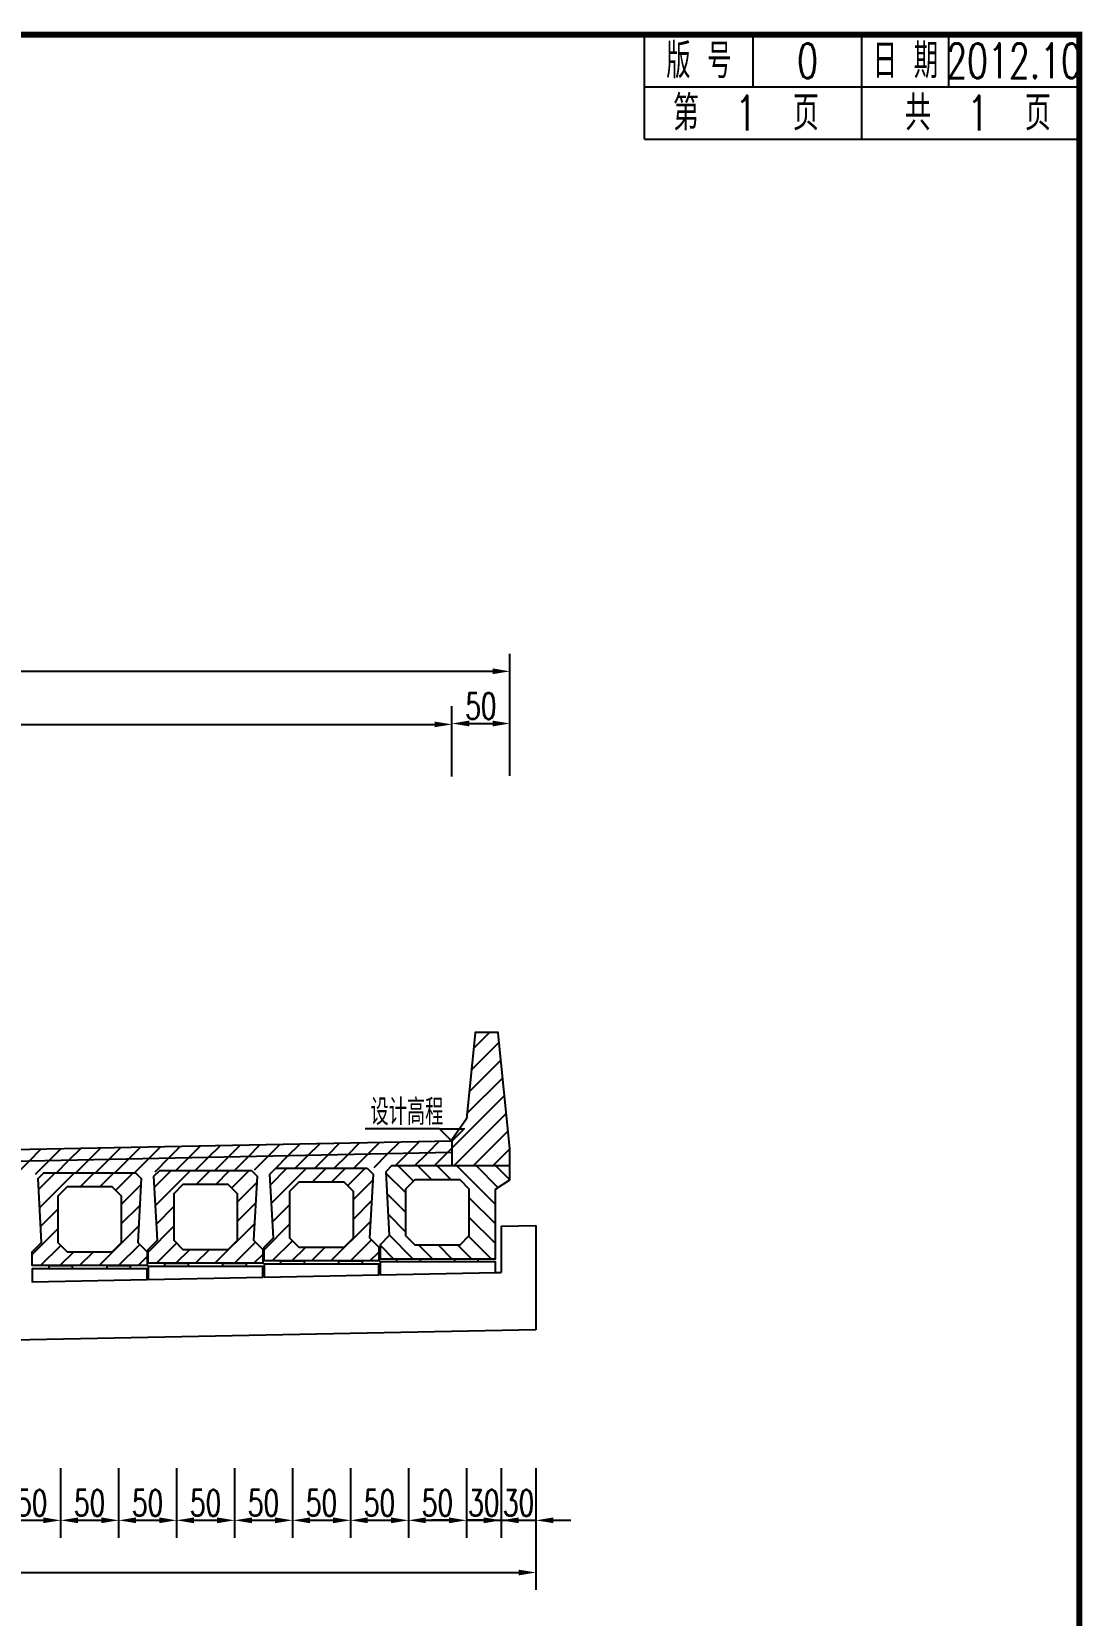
# Model space of a CAD drawing. Header units: millimetres. Extents: x -51 to 12129, y -1309 to -715.
# Drawn here: x 658.8 to 779.7, y -1203.4 to -1021.3 of the extents above; entities that cross this region are included whole.
import ezdxf
from ezdxf.enums import TextEntityAlignment as Align

# ---------------------------------------------------------------- set-up
doc = ezdxf.new("R2010")
doc.units = ezdxf.units.MM
doc.header["$LTSCALE"] = 0.25
for name, color, linetype in [('填充', 8, 'Continuous'), ('文字', 7, 'Continuous'), ('标注', 4, 'Continuous'), ('次轮廓线', 7, 'Continuous'), ('轮廓线', 1, 'Continuous')]:
    doc.layers.add(name, color=color, linetype=linetype)
doc.styles.get("Standard").update_dxf_attribs({"font": 'simplex1.shx', "width": 0.7, "bigfont": 'hztxt.shx'})
doc.dimstyles.new('比例1：75', dxfattribs={"dimtxt": 3, "dimasz": 2, "dimexe": 2, "dimexo": 1, "dimgap": 0.5, "dimtad": 1, "dimlfac": 7.5, "dimzin": 13, "dimdsep": 46, "dimtxsty": 'Standard', "dimcen": -0.09, "dimclrd": 256, "dimclre": 256, "dimclrt": 7, "dimaunit": 1, "dimadec": 0, "dimazin": 2, "dimtfac": 0.0005, "dimtix": 1, "dimtmove": 2, "dimatfit": 3, "dimfxl": 0, "dimtolj": 1, "dimtzin": 13, "dimarcsym": 0})
pattern_1 = [(45, (-596.2586, -35.1503), (-1.122532, 1.122532), [])]

# ---------------------------------------------------------------- blocks, each defined once
blk = doc.blocks.new('*D1836')
at = {"layer": 'Defpoints', "color": 0}
for p in [(713.84, -1094.84), (470.5, -1150.59), (713.84, -1150.59)]:
    blk.add_point(p, dxfattribs=at)
at = {"layer": '标注', "lineweight": -2}
for p, q in [((470.5, -1100.84), (470.5, -1092.84)), ((713.84, -1100.84), (713.84, -1092.84)), ((472.5, -1094.84), (711.84, -1094.84))]:
    blk.add_line(p, q, dxfattribs=at)
at = {"layer": '标注'}
for points in [[(472.5, -1094.5), (472.5, -1095.17), (470.5, -1094.84)], [(711.84, -1094.5), (711.84, -1095.17), (713.84, -1094.84)]]:
    blk.add_solid(points, dxfattribs=at)
at = {"layer": '标注', "color": 7, "insert": (592.17, -1092.84), "char_height": 3, "attachment_point": 5}
blk.add_mtext('\\A1;1825', dxfattribs=at)
blk = doc.blocks.new('*D1840')
at = {"layer": 'Defpoints', "color": 0}
for p in [(707.17, -1100.94), (550.5, -1151.39), (707.17, -1151.02)]:
    blk.add_point(p, dxfattribs=at)
at = {"layer": '标注', "lineweight": -2}
for p, q in [((550.5, -1106.94), (550.5, -1098.94)), ((707.17, -1106.94), (707.17, -1098.94)), ((552.5, -1100.94), (705.17, -1100.94))]:
    blk.add_line(p, q, dxfattribs=at)
at = {"layer": '标注'}
for points in [[(552.5, -1100.61), (552.5, -1101.27), (550.5, -1100.94)], [(705.17, -1100.61), (705.17, -1101.27), (707.17, -1100.94)]]:
    blk.add_solid(points, dxfattribs=at)
at = {"layer": '标注', "color": 7, "insert": (628.84, -1098.94), "char_height": 3, "attachment_point": 5}
blk.add_mtext('\\A1;1175', dxfattribs=at)
blk = doc.blocks.new('*D1841')
at = {"layer": 'Defpoints', "color": 0}
for p in [(713.84, -1100.84), (713.84, -1150.17), (707.17, -1151.02)]:
    blk.add_point(p, dxfattribs=at)
at = {"layer": '标注', "lineweight": -2}
for p, q in [((707.17, -1106.84), (707.17, -1098.84)), ((713.84, -1106.84), (713.84, -1098.84)), ((709.17, -1100.84), (711.84, -1100.84))]:
    blk.add_line(p, q, dxfattribs=at)
at = {"layer": '标注'}
for points in [[(709.17, -1100.5), (709.17, -1101.17), (707.17, -1100.84)], [(711.84, -1100.5), (711.84, -1101.17), (713.84, -1100.84)]]:
    blk.add_solid(points, dxfattribs=at)
at = {"layer": '标注', "color": 7, "insert": (710.5, -1098.84), "char_height": 3, "attachment_point": 5}
blk.add_mtext('\\A1;50', dxfattribs=at)
blk = doc.blocks.new('*D1842')
at = {"layer": 'Defpoints', "color": 0}
for p in [(716.84, -1170.55), (467.5, -1171.15), (716.84, -1198.44)]:
    blk.add_point(p, dxfattribs=at)
at = {"layer": '标注', "lineweight": -2}
for p, q in [((467.5, -1192.44), (467.5, -1200.44)), ((716.84, -1192.44), (716.84, -1200.44)), ((469.5, -1198.44), (714.84, -1198.44))]:
    blk.add_line(p, q, dxfattribs=at)
at = {"layer": '标注'}
for points in [[(469.5, -1198.11), (469.5, -1198.77), (467.5, -1198.44)], [(714.84, -1198.11), (714.84, -1198.77), (716.84, -1198.44)]]:
    blk.add_solid(points, dxfattribs=at)
at = {"layer": '标注', "color": 7, "insert": (592.17, -1196.44), "char_height": 3, "attachment_point": 5}
blk.add_mtext('\\A1;1870', dxfattribs=at)
blk = doc.blocks.new('*D1872')
at = {"layer": 'Defpoints', "color": 0}
for p in [(655.5, -1163.8), (662.17, -1163.54), (662.17, -1192.44)]:
    blk.add_point(p, dxfattribs=at)
at = {"layer": '标注', "lineweight": -2}
for p, q in [((655.5, -1186.44), (655.5, -1194.44)), ((662.17, -1186.44), (662.17, -1194.44)), ((657.5, -1192.44), (660.17, -1192.44))]:
    blk.add_line(p, q, dxfattribs=at)
at = {"layer": '标注'}
for points in [[(657.5, -1192.11), (657.5, -1192.77), (655.5, -1192.44)], [(660.17, -1192.11), (660.17, -1192.77), (662.17, -1192.44)]]:
    blk.add_solid(points, dxfattribs=at)
at = {"layer": '标注', "color": 7, "insert": (658.84, -1190.44), "char_height": 3, "attachment_point": 5}
blk.add_mtext('\\A1;50', dxfattribs=at)
blk = doc.blocks.new('*D1873')
at = {"layer": 'Defpoints', "color": 0}
for p in [(662.17, -1163.54), (668.84, -1163.54), (668.84, -1192.44)]:
    blk.add_point(p, dxfattribs=at)
at = {"layer": '标注', "lineweight": -2}
for p, q in [((662.17, -1186.44), (662.17, -1194.44)), ((668.84, -1186.44), (668.84, -1194.44)), ((664.17, -1192.44), (666.84, -1192.44))]:
    blk.add_line(p, q, dxfattribs=at)
at = {"layer": '标注'}
for points in [[(664.17, -1192.11), (664.17, -1192.77), (662.17, -1192.44)], [(666.84, -1192.11), (666.84, -1192.77), (668.84, -1192.44)]]:
    blk.add_solid(points, dxfattribs=at)
at = {"layer": '标注', "color": 7, "insert": (665.5, -1190.44), "char_height": 3, "attachment_point": 5}
blk.add_mtext('\\A1;50', dxfattribs=at)
blk = doc.blocks.new('*D1874')
at = {"layer": 'Defpoints', "color": 0}
for p in [(675.5, -1163.27), (668.84, -1163.54), (675.5, -1192.44)]:
    blk.add_point(p, dxfattribs=at)
at = {"layer": '标注', "lineweight": -2}
for p, q in [((668.84, -1186.44), (668.84, -1194.44)), ((675.5, -1186.44), (675.5, -1194.44)), ((670.84, -1192.44), (673.5, -1192.44))]:
    blk.add_line(p, q, dxfattribs=at)
at = {"layer": '标注'}
for points in [[(670.84, -1192.11), (670.84, -1192.77), (668.84, -1192.44)], [(673.5, -1192.11), (673.5, -1192.77), (675.5, -1192.44)]]:
    blk.add_solid(points, dxfattribs=at)
at = {"layer": '标注', "color": 7, "insert": (672.17, -1190.44), "char_height": 3, "attachment_point": 5}
blk.add_mtext('\\A1;50', dxfattribs=at)
blk = doc.blocks.new('*D1875')
at = {"layer": 'Defpoints', "color": 0}
for p in [(675.5, -1163.27), (682.17, -1163.27), (682.17, -1192.44)]:
    blk.add_point(p, dxfattribs=at)
at = {"layer": '标注', "lineweight": -2}
for p, q in [((675.5, -1186.44), (675.5, -1194.44)), ((682.17, -1186.44), (682.17, -1194.44)), ((677.5, -1192.44), (680.17, -1192.44))]:
    blk.add_line(p, q, dxfattribs=at)
at = {"layer": '标注'}
for points in [[(677.5, -1192.11), (677.5, -1192.77), (675.5, -1192.44)], [(680.17, -1192.11), (680.17, -1192.77), (682.17, -1192.44)]]:
    blk.add_solid(points, dxfattribs=at)
at = {"layer": '标注', "color": 7, "insert": (678.84, -1190.44), "char_height": 3, "attachment_point": 5}
blk.add_mtext('\\A1;50', dxfattribs=at)
blk = doc.blocks.new('*D1876')
at = {"layer": 'Defpoints', "color": 0}
for p in [(682.17, -1163.27), (688.84, -1163), (688.84, -1192.44)]:
    blk.add_point(p, dxfattribs=at)
at = {"layer": '标注', "lineweight": -2}
for p, q in [((682.17, -1186.44), (682.17, -1194.44)), ((688.84, -1186.44), (688.84, -1194.44)), ((684.17, -1192.44), (686.84, -1192.44))]:
    blk.add_line(p, q, dxfattribs=at)
at = {"layer": '标注'}
for points in [[(684.17, -1192.11), (684.17, -1192.77), (682.17, -1192.44)], [(686.84, -1192.11), (686.84, -1192.77), (688.84, -1192.44)]]:
    blk.add_solid(points, dxfattribs=at)
at = {"layer": '标注', "color": 7, "insert": (685.5, -1190.44), "char_height": 3, "attachment_point": 5}
blk.add_mtext('\\A1;50', dxfattribs=at)
blk = doc.blocks.new('*D1877')
at = {"layer": 'Defpoints', "color": 0}
for p in [(688.84, -1163), (695.5, -1163), (695.5, -1192.44)]:
    blk.add_point(p, dxfattribs=at)
at = {"layer": '标注', "lineweight": -2}
for p, q in [((688.84, -1186.44), (688.84, -1194.44)), ((695.5, -1186.44), (695.5, -1194.44)), ((690.84, -1192.44), (693.5, -1192.44))]:
    blk.add_line(p, q, dxfattribs=at)
at = {"layer": '标注'}
for points in [[(690.84, -1192.11), (690.84, -1192.77), (688.84, -1192.44)], [(693.5, -1192.11), (693.5, -1192.77), (695.5, -1192.44)]]:
    blk.add_solid(points, dxfattribs=at)
at = {"layer": '标注', "color": 7, "insert": (692.17, -1190.44), "char_height": 3, "attachment_point": 5}
blk.add_mtext('\\A1;50', dxfattribs=at)
blk = doc.blocks.new('*D1878')
at = {"layer": 'Defpoints', "color": 0}
for p in [(695.5, -1163), (702.17, -1162.74), (702.17, -1192.44)]:
    blk.add_point(p, dxfattribs=at)
at = {"layer": '标注', "lineweight": -2}
for p, q in [((695.5, -1186.44), (695.5, -1194.44)), ((702.17, -1186.44), (702.17, -1194.44)), ((697.5, -1192.44), (700.17, -1192.44))]:
    blk.add_line(p, q, dxfattribs=at)
at = {"layer": '标注'}
for points in [[(697.5, -1192.11), (697.5, -1192.77), (695.5, -1192.44)], [(700.17, -1192.11), (700.17, -1192.77), (702.17, -1192.44)]]:
    blk.add_solid(points, dxfattribs=at)
at = {"layer": '标注', "color": 7, "insert": (698.84, -1190.44), "char_height": 3, "attachment_point": 5}
blk.add_mtext('\\A1;50', dxfattribs=at)
blk = doc.blocks.new('*D1879')
at = {"layer": 'Defpoints', "color": 0}
for p in [(702.17, -1162.74), (708.84, -1162.74), (708.84, -1192.44)]:
    blk.add_point(p, dxfattribs=at)
at = {"layer": '标注', "lineweight": -2}
for p, q in [((702.17, -1186.44), (702.17, -1194.44)), ((708.84, -1186.44), (708.84, -1194.44)), ((704.17, -1192.44), (706.84, -1192.44))]:
    blk.add_line(p, q, dxfattribs=at)
at = {"layer": '标注'}
for points in [[(704.17, -1192.11), (704.17, -1192.77), (702.17, -1192.44)], [(706.84, -1192.11), (706.84, -1192.77), (708.84, -1192.44)]]:
    blk.add_solid(points, dxfattribs=at)
at = {"layer": '标注', "color": 7, "insert": (705.5, -1190.44), "char_height": 3, "attachment_point": 5}
blk.add_mtext('\\A1;50', dxfattribs=at)
blk = doc.blocks.new('*D1880')
at = {"layer": 'Defpoints', "color": 0}
for p in [(708.84, -1162.74), (712.84, -1162.58), (712.84, -1192.44)]:
    blk.add_point(p, dxfattribs=at)
at = {"layer": '标注', "lineweight": -2}
for p, q in [((708.84, -1186.44), (708.84, -1194.44)), ((712.84, -1186.44), (712.84, -1194.44)), ((706.84, -1192.44), (704.84, -1192.44)), ((708.84, -1192.44), (712.84, -1192.44)), ((714.84, -1192.44), (716.84, -1192.44))]:
    blk.add_line(p, q, dxfattribs=at)
at = {"layer": '标注'}
for points in [[(706.84, -1192.11), (706.84, -1192.77), (708.84, -1192.44)], [(714.84, -1192.11), (714.84, -1192.77), (712.84, -1192.44)]]:
    blk.add_solid(points, dxfattribs=at)
at = {"layer": '标注', "color": 7, "insert": (710.84, -1190.44), "char_height": 3, "attachment_point": 5}
blk.add_mtext('\\A1;30', dxfattribs=at)
blk = doc.blocks.new('*D1881')
at = {"layer": 'Defpoints', "color": 0}
for p in [(712.84, -1162.58), (716.84, -1162.58), (716.84, -1192.44)]:
    blk.add_point(p, dxfattribs=at)
at = {"layer": '标注', "lineweight": -2}
for p, q in [((712.84, -1186.44), (712.84, -1194.44)), ((716.84, -1186.44), (716.84, -1194.44)), ((710.84, -1192.44), (708.84, -1192.44)), ((712.84, -1192.44), (716.84, -1192.44)), ((718.84, -1192.44), (720.84, -1192.44))]:
    blk.add_line(p, q, dxfattribs=at)
at = {"layer": '标注'}
for points in [[(710.84, -1192.11), (710.84, -1192.77), (712.84, -1192.44)], [(718.84, -1192.11), (718.84, -1192.77), (716.84, -1192.44)]]:
    blk.add_solid(points, dxfattribs=at)
at = {"layer": '标注', "color": 7, "insert": (714.84, -1190.44), "char_height": 3, "attachment_point": 5}
blk.add_mtext('\\A1;30', dxfattribs=at)
blk = doc.blocks.new('series')
at = {"width": 0.75}
for tag, height, p in [('页码', 4, (-35, -19)), ('图名', 5, (-220, -282)), ('图号', 5, (-20, -282))]:
    blk.add_attdef(tag, text='', height=height, dxfattribs=at).set_placement(p, align=Align.MIDDLE_CENTER)

msp = doc.modelspace()

# ---------------------------------------------------------------- hatches: boundary and pattern name
at = {"layer": '填充'}
h = msp.add_hatch(dxfattribs=at)
h.set_pattern_fill('ANSI31', color=256, scale=0.5, style=0)
h.set_pattern_definition(pattern_1)
h.paths.add_polyline_path([(550.50212, -1149.47492, 0.129788417), (550.41523, -1149.14583), (549.5585, -1147.63648, 0.269914508), (548.97872, -1147.2989), (547.77472, -1147.2989), (547.77472, -1153.2989), (550.50212, -1153.2989)])
h.paths.add_polyline_path([(550.50212, -1151.9653), (550.50212, -1153.2989), (618.87911, -1151.9348), (618.87911, -1151.33582, -0.414213562), (618.81573, -1151.27244, -0.414213562), (618.87911, -1151.20906), (618.87911, -1150.6012)])
h.paths.add_polyline_path([(618.87911, -1150.6012), (618.87911, -1151.20906, -0.414213562), (618.94249, -1151.27244, -0.414213562), (618.87911, -1151.33582), (618.87911, -1151.9348), (707.16879, -1150.17344), (707.16879, -1148.83984)])
h.paths.add_polyline_path([(707.16879, -1148.69477), (707.16879, -1151.69515), (713.83545, -1151.69515), (713.83545, -1149.69477), (712.50812, -1136.42147, 0.385313586), (712.44179, -1136.36144), (709.89574, -1136.36144, 0.385122823), (709.82941, -1136.42143), (708.83545, -1146.29477)])
h = msp.add_hatch(dxfattribs=at)
h.set_pattern_fill('ANSI31', color=256, scale=0.5, style=0)
h.set_pattern_definition(pattern_1)
h.paths.add_polyline_path([(606.80199, -1153.66199), (606.90216, -1153.56182), (611.91368, -1153.56182), (620.12983, -1153.40081), (620.23549, -1153.29515), (625.52152, -1153.29515), (633.45767, -1153.13963), (633.56881, -1153.02848), (639.12935, -1153.02848), (646.78551, -1152.87845), (646.90214, -1152.76182), (652.73719, -1152.76182), (660.11335, -1152.61727), (660.23546, -1152.49515), (666.34502, -1152.49515), (673.44118, -1152.35609), (673.56879, -1152.22848), (679.95286, -1152.22848), (686.76902, -1152.09491), (686.90211, -1151.96182), (693.56069, -1151.96182), (700.09687, -1151.83373), (700.23546, -1151.69515), (707.16879, -1151.69515), (707.16879, -1150.17344), (618.87911, -1151.9348), (618.87911, -1152.48752, -2.414213562), (618.81573, -1152.5509, -0.414213562), (618.87911, -1152.48752), (618.87911, -1151.9348), (475.83559, -1154.78848), (475.83559, -1156.22848), (486.85145, -1156.0126), (486.90223, -1155.96182), (489.44317, -1155.96182), (500.17928, -1155.75142), (500.23556, -1155.69515), (503.051, -1155.69515), (513.50712, -1155.49025), (513.56888, -1155.42848), (516.65884, -1155.42848), (526.83496, -1155.22907), (526.90221, -1155.16182), (530.26667, -1155.16182), (540.1628, -1154.96789), (540.23553, -1154.89515), (543.87451, -1154.89515), (553.49064, -1154.70671), (553.56886, -1154.62848), (557.48234, -1154.62848), (566.81848, -1154.44553), (566.90218, -1154.36182), (571.09018, -1154.36182), (580.14631, -1154.18435), (580.23551, -1154.09515), (584.69801, -1154.09515), (593.47415, -1153.92317), (593.56883, -1153.82848), (598.30585, -1153.82848)])
h = msp.add_hatch(dxfattribs=at)
h.set_pattern_fill('ANSI31', color=256, scale=0.5, style=0)
h.set_pattern_definition([(45, (-431.9211, -283.3611), (-1.122532, 1.122532), [])])
h.paths.add_polyline_path([(685.43213, -1162.8952), (685.43213, -1161.29526), (684.36549, -1160.2286), (684.76548, -1152.89546), (684.09883, -1152.22881), (673.56575, -1152.22881), (672.89912, -1152.89546), (673.29912, -1160.22861), (672.23247, -1161.29526), (672.23247, -1162.89521)])
h.paths.add_polyline_path([(676.23237, -1161.29526), (675.16573, -1160.22861), (675.16573, -1154.89542), (676.23237, -1153.82878), (681.43223, -1153.82877), (682.49888, -1154.89541), (682.49888, -1160.22861), (681.43223, -1161.29526)], flags=16)
h = msp.add_hatch(dxfattribs=at)
h.set_pattern_fill('ANSI31', color=256, scale=0.5, style=0)
h.set_pattern_definition([(45, (-418.5874, -283.0944), (-1.122532, 1.122532), [])])
h.paths.add_polyline_path([(698.76579, -1162.62853), (698.76579, -1161.02858), (697.69915, -1159.96193), (698.09914, -1152.62879), (697.43249, -1151.96214), (686.89941, -1151.96214), (686.23278, -1152.62879), (686.63277, -1159.96194), (685.56613, -1161.02858), (685.56613, -1162.62854)])
h.paths.add_polyline_path([(689.56603, -1161.02858), (688.49939, -1159.96194), (688.49939, -1154.62875), (689.56603, -1153.5621), (694.76589, -1153.56209), (695.83254, -1154.62874), (695.83254, -1159.96194), (694.76589, -1161.02858)], flags=16)
h = msp.add_hatch(dxfattribs=at)
h.set_pattern_fill('ANSI31', color=256, scale=0.5, style=0)
h.set_pattern_definition([(135, (1791.8076, -282.561), (1.122532, 1.122532), [])])
h.paths.add_polyline_path([(698.90245, -1162.36181), (698.90245, -1160.76186), (699.9691, -1159.69522), (699.5691, -1152.36206), (700.23575, -1151.69541), (713.83541, -1151.69541), (713.83541, -1153.29537), (712.16879, -1154.36201), (712.16879, -1162.36181)])
h.paths.add_polyline_path([(709.16886, -1159.69521), (709.16886, -1154.36201), (708.10222, -1153.29536), (702.90235, -1153.29537), (701.83571, -1154.36201), (701.83573, -1159.69521), (702.90235, -1160.76186), (708.10222, -1160.76186)], flags=16)
h = msp.add_hatch(dxfattribs=at)
h.set_pattern_fill('ANSI31', color=256, scale=0.5, style=0)
h.set_pattern_definition([(45, (-445.254, -283.6277), (-1.122532, 1.122532), [])])
h.paths.add_polyline_path([(672.09914, -1163.16186), (672.09914, -1161.56191), (671.0325, -1160.49526), (671.43249, -1153.16212), (670.76584, -1152.49547), (660.23276, -1152.49547), (659.56613, -1153.16212), (659.96612, -1160.49527), (658.89948, -1161.56191), (658.89948, -1163.16187)])
h.paths.add_polyline_path([(662.89938, -1161.56191), (661.83274, -1160.49527), (661.83274, -1155.16208), (662.89938, -1154.09544), (668.09924, -1154.09543), (669.16589, -1155.16207), (669.16589, -1160.49527), (668.09924, -1161.56191)], flags=16)

# ---------------------------------------------------------------- linework, layer by layer
msp.add_line((705.75457, -1147.42563), (697.20478, -1147.42563))
at = {"const_width": 0.7}
msp.add_lwpolyline([(779.3309, -1021.65471), (399.3309, -1021.65471), (399.3309, -1298.65471), (779.3309, -1298.65471), (779.3309, -1021.65471)], dxfattribs=at)
at = {"layer": '次轮廓线'}
for p, q in [((729.33091, -1033.65472), (729.33091, -1021.65472)), ((741.83091, -1027.65472), (741.83091, -1021.65472)), ((754.33091, -1027.65472), (754.33091, -1021.65472)), ((764.33091, -1027.65472), (764.33091, -1021.65472)), ((729.33091, -1027.65472), (779.33091, -1027.65472)), ((754.33091, -1033.65472), (754.33091, -1027.65472)), ((729.33091, -1033.65472), (779.33091, -1033.65472))]:
    msp.add_line(p, q, dxfattribs=at)
for points in [[(705.75457, -1147.42563), (708.583, -1147.42563), (707.16879, -1148.83984)], [(684.10213, -1152.22848), (684.7688, -1152.89515), (684.36879, -1160.22847), (685.43546, -1161.29516), (685.43546, -1162.89514), (672.23547, -1162.89515), (672.23547, -1161.29516), (673.30214, -1160.22848), (672.90214, -1152.89515), (673.56879, -1152.22848)], [(697.43546, -1151.96182), (698.10212, -1152.62848), (697.70212, -1159.96181), (698.76879, -1161.02849), (698.76879, -1162.62847), (685.5688, -1162.62848), (685.5688, -1161.02849), (686.63547, -1159.96182), (686.23546, -1152.62848), (686.90211, -1151.96182)], [(699.56879, -1152.36181), (699.96879, -1159.69516), (698.90212, -1160.76182), (698.90212, -1162.36181), (712.16879, -1162.36181), (712.16879, -1154.36181), (713.83545, -1153.29514), (713.83545, -1151.69515), (700.23546, -1151.69515)], [(670.76881, -1152.49515), (671.43547, -1153.16182), (671.03547, -1160.49514), (672.10214, -1161.56182), (672.10214, -1163.16181), (658.90215, -1163.16182), (658.90215, -1161.56182), (659.96882, -1160.49515), (659.56881, -1153.16182), (660.23546, -1152.49515)]]:
    msp.add_lwpolyline(points, close=True, dxfattribs=at)
for points in [[(662.90215, -1161.56182), (668.10214, -1161.56182), (669.16881, -1160.49515), (669.16881, -1155.16182), (668.10214, -1154.09515), (662.90215, -1154.09516), (661.83548, -1155.16183), (661.83548, -1160.49515), (662.90215, -1161.56182)], [(676.23547, -1161.29516), (681.43546, -1161.29516), (682.50214, -1160.22848), (682.50214, -1154.89515), (681.43546, -1153.82848), (676.23547, -1153.82849), (675.1688, -1154.89516), (675.1688, -1160.22848), (676.23547, -1161.29516)], [(689.5688, -1161.02849), (694.76879, -1161.02849), (695.83546, -1159.96182), (695.83546, -1154.62848), (694.76879, -1153.56181), (689.5688, -1153.56182), (688.50213, -1154.62849), (688.50213, -1159.96182), (689.5688, -1161.02849)], [(702.90212, -1160.76182), (708.10212, -1160.76182), (709.16879, -1159.69515), (709.16879, -1154.36181), (708.10212, -1153.29513), (702.90212, -1153.29514), (701.83545, -1154.36181), (701.83547, -1159.69515), (702.90212, -1160.76182)]]:
    msp.add_lwpolyline(points, dxfattribs=at)
at = {"layer": '轮廓线'}
for p, q in [((707.16879, -1150.17344), (475.83559, -1154.78848)), ((707.16879, -1148.83984), (550.50212, -1151.9653)), ((712.83545, -1158.62991), (716.83545, -1158.55011)), ((712.83545, -1158.62991), (712.83545, -1163.94985)), ((716.83544, -1158.55011), (716.83544, -1170.54811)), ((716.83545, -1158.55011), (716.83545, -1170.54811)), ((712.16879, -1163.96315), (712.83545, -1163.94985)), ((716.83545, -1170.54811), (467.50226, -1175.52224))]:
    msp.add_line(p, q, dxfattribs=at)
msp.add_lwpolyline([(713.83545, -1151.69515), (713.83545, -1149.69477), (712.50812, -1136.42147, 0.385313586), (712.44179, -1136.36144), (709.89574, -1136.36144, 0.385122823), (709.82941, -1136.42143), (708.83545, -1146.29477), (707.16879, -1148.69477), (707.16879, -1151.69515)], format="xyb", dxfattribs=at)
for points in [[(660.83548, -1163.16182), (663.50214, -1163.16182), (663.50214, -1163.53515), (660.83548, -1163.53515)], [(667.50214, -1163.16181), (670.16881, -1163.16181), (670.16881, -1163.53514), (667.50214, -1163.53514)], [(685.43546, -1164.49648), (685.43546, -1163.26848), (672.23547, -1163.26848), (672.23547, -1164.76048)], [(674.1688, -1162.89515), (676.83547, -1162.89515), (676.83547, -1163.26848), (674.1688, -1163.26848)], [(680.83547, -1162.89514), (683.50214, -1162.89514), (683.50214, -1163.26848), (680.83547, -1163.26848)], [(698.76879, -1164.22982), (698.76879, -1163.00182), (685.5688, -1163.00182), (685.5688, -1164.49382)], [(687.50213, -1162.62848), (690.16879, -1162.62848), (690.16879, -1163.00182), (687.50213, -1163.00182)], [(694.16879, -1162.62848), (696.83546, -1162.62848), (696.83546, -1163.00181), (694.16879, -1163.00181)], [(700.83545, -1162.36181), (703.50212, -1162.36181), (703.50212, -1162.73515), (700.83545, -1162.73515)], [(707.50212, -1162.36181), (710.16879, -1162.36181), (710.16879, -1162.73514), (707.50212, -1162.73514)], [(672.10214, -1164.76315), (672.10214, -1163.53515), (658.90215, -1163.53515), (658.90215, -1165.02715)]]:
    msp.add_lwpolyline(points, close=True, dxfattribs=at)
msp.add_lwpolyline([(712.16879, -1163.96315), (712.16879, -1162.73515), (698.90212, -1162.73515), (698.90212, -1164.22782), (712.16879, -1163.96248)], dxfattribs=at)

# ---------------------------------------------------------------- block references
ref = msp.add_blockref('series', (789.33091, -1011.65472))
ref.add_attrib('页码', '第  1  页    共  1  页', dxfattribs={"height": 4, "width": 0.75}).set_placement((754.33091, -1030.65472), align=Align.MIDDLE_CENTER)

# ---------------------------------------------------------------- texts
at = {"layer": '文字', "width": 0.7}
for s, height, p in [('版 号', 4, (735.58091, -1024.65472)), ('0', 4, (748.08091, -1024.65472)), ('日 期', 4, (759.33091, -1024.65472)), ('2012.10', 4, (771.83091, -1024.65472)), ('设计高程', 3, (701.99779, -1145.50491))]:
    msp.add_text(s, height=height, dxfattribs=at).set_placement(p, align=Align.MIDDLE_CENTER)

# ---------------------------------------------------------------- dimensions: what is measured, and where the dimension line sits
at = {"layer": '标注'}
for base, p1, p2, picture, middle in [((713.83545, -1094.83802), (470.50172, -1150.59282), (713.83545, -1150.59282), '*D1836', (592.16859, -1092.83802)), ((707.16879, -1100.9413), (550.50212, -1151.38691), (707.16879, -1151.0188), '*D1840', (628.83545, -1098.9413)), ((713.83545, -1100.83802), (707.16879, -1151.0188), (713.83545, -1150.16667), '*D1841', (710.50212, -1098.83802)), ((675.50214, -1192.44084), (668.83548, -1163.53514), (675.50214, -1163.26848), '*D1874', (672.16881, -1190.44084)), ((682.1688, -1192.44084), (675.50214, -1163.26848), (682.1688, -1163.26848), '*D1875', (678.83547, -1190.44084)), ((688.83546, -1192.44084), (682.1688, -1163.26848), (688.83546, -1163.00182), '*D1876', (685.50213, -1190.44084)), ((695.50213, -1192.44084), (688.83546, -1163.00182), (695.50213, -1163.00181), '*D1877', (692.16879, -1190.44084)), ((702.16879, -1192.44084), (695.50213, -1163.00181), (702.16879, -1162.73515), '*D1878', (698.83546, -1190.44084)), ((708.83545, -1192.44084), (702.16879, -1162.73515), (708.83545, -1162.73514), '*D1879', (705.50212, -1190.44084)), ((712.83545, -1192.44084), (708.83545, -1162.73514), (712.83545, -1162.58451), '*D1880', (710.83545, -1190.44084)), ((716.83545, -1192.44084), (712.83545, -1162.58451), (716.83545, -1162.58451), '*D1881', (714.83545, -1190.44084)), ((662.16881, -1192.44084), (655.50215, -1163.80181), (662.16881, -1163.53515), '*D1872', (658.83548, -1190.44084)), ((668.83548, -1192.44084), (662.16881, -1163.53515), (668.83548, -1163.53514), '*D1873', (665.50214, -1190.44084)), ((716.83545, -1198.44084), (467.50226, -1171.1499), (716.83545, -1170.54811), '*D1842', (592.16886, -1196.44084))]:
    dim = msp.add_linear_dim(base=base, p1=p1, p2=p2, dimstyle='比例1：75', dxfattribs=at)
    dim.commit()
    dim.dimension.update_dxf_attribs({"geometry": picture, "text_midpoint": middle})

doc.saveas('drawing.dxf')
